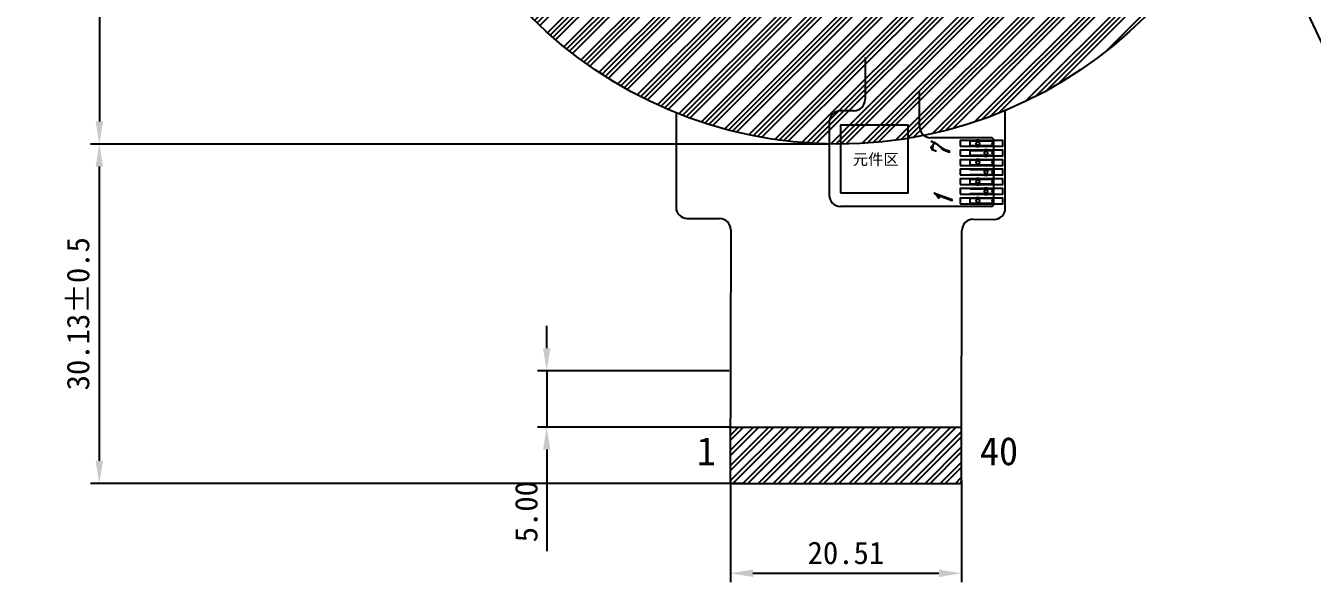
# Model space of a CAD drawing. Header units: millimetres. Extents: x 3346 to 4468, y 1053 to 1397.
# Drawn here: x 4031.6 to 4145.8, y 1177.3 to 1226.7 of the extents above; entities that cross this region are included whole.
import ezdxf
from ezdxf.enums import TextEntityAlignment as Align

# ---------------------------------------------------------------- set-up
doc = ezdxf.new("R2010")
doc.units = ezdxf.units.MM
for name, color, linetype in [('BL', 7, 'Continuous'), ('FPC', 42, 'Continuous'), ('金手指', 50, 'Continuous')]:
    doc.layers.add(name, color=color, linetype=linetype)
doc.styles.get("Standard").update_dxf_attribs({"font": 'txt', "bigfont": 'gbcbig.shx'})
doc.styles.add('宋', font='')
doc.styles.add('宋体', font='')
doc.styles.add('样式 3', font='italict.shx', dxfattribs={"width": 0.85, "oblique": 10})
doc.styles.get('宋').set_extended_font_data('SimSun')
doc.styles.get('宋体').set_extended_font_data('SimSun')
doc.dimstyles.new('ISO-25', dxfattribs={"dimtxt": 2.5, "dimasz": 2.5, "dimexe": 1.25, "dimexo": 0.625, "dimtad": 1, "dimtxsty": 'Standard', "dimcen": 2.5, "dimadec": 0, "dimazin": 0, "dimtfac": 1, "dimtmove": 0, "dimatfit": 3, "dimfxl": 1, "dimarcsym": 0})
doc.dimstyles.new('zengy', dxfattribs={"dimscale": 4, "dimtxt": 0.5, "dimasz": 0.5, "dimexe": 0.2, "dimexo": 0.2, "dimgap": 0.2, "dimtad": 1, "dimzin": 0, "dimdsep": 46, "dimtxsty": '宋体', "dimcen": 0.141421, "dimadec": 3, "dimazin": 0, "dimtfac": 1, "dimtmove": 0, "dimatfit": 3, "dimfxl": 0.2, "dimtolj": 1, "dimtzin": 0, "dimarcsym": 0})

# ---------------------------------------------------------------- blocks, each defined once
blk = doc.blocks.new('*U113')
at = {"color": 3}
blk.add_lwpolyline([(-1.9, -0.25), (1.9, -0.25), (1.9, 0.25), (-1.9, 0.25)], close=True, dxfattribs=at)
blk = doc.blocks.new('*U114')
at = {"color": 0, "linetype": 'ByBlock', "lineweight": -2, "transparency": 16777216}
for p in [(0, 5.1), (0, 4.25), (0, 3.4), (0, 2.55), (0, 1.7), (0, 0.85), (0, 0)]:
    blk.add_blockref('*U113', p, dxfattribs=at)
blk = doc.blocks.new('*D118')
at = {"layer": 'BL', "color": 0, "lineweight": -2, "ltscale": 5, "transparency": 16777216}
for p, q in [((4102.91, 1293.21), (4037.38, 1293.21)), ((4038.18, 1291.21), (4038.18, 1218.21)), ((4102.91, 1216.21), (4037.38, 1216.21))]:
    blk.add_line(p, q, dxfattribs=at)
at = {"layer": 'BL', "color": 0, "ltscale": 5, "transparency": 16777216}
for points in [[(4037.84, 1291.21), (4038.51, 1291.21), (4038.18, 1293.21)], [(4037.84, 1218.21), (4038.51, 1218.21), (4038.18, 1216.21)]]:
    blk.add_solid(points, dxfattribs=at)
at = {"layer": 'Defpoints', "color": 0, "ltscale": 5, "transparency": 16777216}
for p in [(4103.71, 1293.21), (4038.18, 1216.21), (4103.71, 1216.21)]:
    blk.add_point(p, dxfattribs=at)
at = {"layer": 'BL', "color": 0, "ltscale": 5, "transparency": 16777216, "insert": (4036.3, 1254.71), "char_height": 2, "attachment_point": 5, "rotation": 90, "style": '宋体'}
blk.add_mtext('\\A1;LENS OD 77.00%%P0.1', dxfattribs=at)
blk = doc.blocks.new('*D119')
at = {"layer": 'BL', "color": 0, "lineweight": -2, "ltscale": 5, "transparency": 16777216}
for p, q in [((4102.91, 1216.21), (4037.38, 1216.21)), ((4038.18, 1188.08), (4038.18, 1214.21)), ((4095.25, 1186.08), (4037.38, 1186.08))]:
    blk.add_line(p, q, dxfattribs=at)
at = {"layer": 'BL', "color": 0, "ltscale": 5, "transparency": 16777216}
for points in [[(4037.84, 1214.21), (4038.51, 1214.21), (4038.18, 1216.21)], [(4037.84, 1188.08), (4038.51, 1188.08), (4038.18, 1186.08)]]:
    blk.add_solid(points, dxfattribs=at)
at = {"layer": 'Defpoints', "color": 0, "ltscale": 5, "transparency": 16777216}
for p in [(4038.18, 1216.21), (4103.71, 1216.21), (4096.05, 1186.08)]:
    blk.add_point(p, dxfattribs=at)
at = {"layer": 'BL', "color": 0, "ltscale": 5, "transparency": 16777216, "insert": (4036.3, 1201.14), "char_height": 2, "attachment_point": 5, "rotation": 90, "style": '宋体'}
blk.add_mtext('\\A1;30.13%%P0.5', dxfattribs=at)
blk = doc.blocks.new('*D120')
at = {"layer": 'BL', "color": 0, "lineweight": -2, "ltscale": 5, "transparency": 16777216}
for p, q in [((4094.17, 1186.39), (4094.17, 1177.3)), ((4114.68, 1186.33), (4114.68, 1177.3)), ((4096.17, 1178.1), (4112.68, 1178.1))]:
    blk.add_line(p, q, dxfattribs=at)
at = {"layer": 'BL', "color": 0, "ltscale": 5, "transparency": 16777216}
for points in [[(4096.17, 1178.43), (4096.17, 1177.77), (4094.17, 1178.1)], [(4112.68, 1178.43), (4112.68, 1177.77), (4114.68, 1178.1)]]:
    blk.add_solid(points, dxfattribs=at)
at = {"layer": 'Defpoints', "color": 0, "ltscale": 5, "transparency": 16777216}
for p in [(4094.17, 1187.19), (4114.68, 1187.13), (4114.68, 1178.1)]:
    blk.add_point(p, dxfattribs=at)
at = {"layer": 'BL', "color": 0, "ltscale": 5, "transparency": 16777216, "insert": (4104.42, 1179.9), "char_height": 2, "attachment_point": 5, "style": '宋体'}
blk.add_mtext('\\A1;20.51', dxfattribs=at)
blk = doc.blocks.new('*D121')
at = {"layer": 'BL', "color": 0, "lineweight": -2, "ltscale": 5, "transparency": 16777216}
for p, q in [((4077.87, 1198.08), (4077.87, 1200.08)), ((4094.07, 1196.08), (4077.07, 1196.08)), ((4077.87, 1196.08), (4077.87, 1191.08)), ((4094.07, 1191.08), (4077.07, 1191.08)), ((4077.87, 1189.08), (4077.87, 1180.07))]:
    blk.add_line(p, q, dxfattribs=at)
at = {"layer": 'BL', "color": 0, "ltscale": 5, "transparency": 16777216}
for points in [[(4077.54, 1198.08), (4078.2, 1198.08), (4077.87, 1196.08)], [(4077.54, 1189.08), (4078.2, 1189.08), (4077.87, 1191.08)]]:
    blk.add_solid(points, dxfattribs=at)
at = {"layer": 'Defpoints', "color": 0, "ltscale": 5, "transparency": 16777216}
for p in [(4094.87, 1196.08), (4077.87, 1191.08), (4094.87, 1191.08)]:
    blk.add_point(p, dxfattribs=at)
at = {"layer": 'BL', "color": 0, "ltscale": 5, "transparency": 16777216, "insert": (4076.07, 1183.57), "char_height": 2, "attachment_point": 5, "rotation": 90, "style": '宋体'}
blk.add_mtext('\\A1;5.00', dxfattribs=at)

msp = doc.modelspace()

# ---------------------------------------------------------------- hatches: boundary and pattern name
h = msp.add_hatch()
h.set_pattern_fill('ANSI34', color=8, scale=0.1)
h.set_pattern_definition([(45, (788.8464, 27.592), (-1.3470384, 1.3470384), []), (45, (789.2954, 27.592), (-1.3470384, 1.3470384), []), (45, (789.7444, 27.592), (-1.3470384, 1.3470384), []), (45, (790.1935, 27.592), (-1.3470384, 1.3470384), [])])
h.paths.add_polyline_path([(4142.2071, 1254.7058, 1), (4065.2071, 1254.7058, 1)])
h.paths.add_polyline_path([(4076.7671, 1254.7058, -1), (4130.6471, 1254.7058, -1)], flags=16)
h = msp.add_hatch()
h.set_pattern_fill('ANSI32', color=30, scale=0.1)
h.set_pattern_definition([(45, (614.6211, -10), (-0.6735192, 0.6735192), []), (45, (615.0701, -10), (-0.6735192, 0.6735192), [])])
h.paths.add_polyline_path([(4114.6882, 1191.0774), (4094.1781, 1191.0774), (4094.1648, 1186.278, 0.41502802), (4094.3648, 1186.0774), (4114.4749, 1186.0774, 0.41339957), (4114.6749, 1186.2769)])

# ---------------------------------------------------------------- linework, layer by layer
at = {"color": 30}
for p, q in [((4089.3516, 1218.9826), (4089.3516, 1210.593)), ((4118.5669, 1210.5174), (4118.5669, 1219.1888)), ((4090.3488, 1209.593), (4093.2017, 1209.5851)), ((4115.7117, 1209.5225), (4117.5642, 1209.5174)), ((4094.199, 1208.5823), (4094.1648, 1186.278)), ((4114.6749, 1186.2769), (4114.7089, 1208.5253)), ((4094.1642, 1191.0774), (4114.6743, 1191.0774)), ((4094.3648, 1186.0774), (4114.4749, 1186.0774))]:
    msp.add_line(p, q, dxfattribs=at)
msp.add_lwpolyline([(4103.9472, 1211.8804), (4109.9472, 1211.8804), (4109.9472, 1217.8804), (4103.9472, 1217.8804)], close=True)
at = {"color": 8}
msp.add_circle((4103.7079, 1254.7058), 38.5, dxfattribs=at)
at = {"color": 30}
for centre, radius, start, end in [((4090.3516, 1210.593), 1, 180, 269.840721), ((4117.5669, 1210.5174), 1, 269.840721, 0), ((4093.199, 1208.5851), 1, 359.840721, 89.840721), ((4115.7089, 1208.5225), 1, 89.840721, 179.840721), ((4094.3648, 1186.2774), 0.2, 179.840721, 270), ((4114.4749, 1186.2774), 0.2, 270, 359.840721)]:
    msp.add_arc(centre, radius, start, end, dxfattribs=at)
at = {"layer": 'FPC', "color": 30, "linetype": 'Continuous'}
for p, q in [((4106.1222, 1223.8788), (4106.1222, 1220.1556)), ((4110.9472, 1217.7624), (4110.9472, 1220.8002)), ((4102.9472, 1218.1556), (4102.9472, 1211.6638)), ((4105.1222, 1219.1556), (4103.9472, 1219.1556)), ((4117.3268, 1216.7624), (4111.9472, 1216.7624)), ((4117.5268, 1216.5624), (4117.5268, 1210.8638)), ((4117.5268, 1212.2624), (4117.5268, 1211.7624)), ((4117.3268, 1210.6638), (4103.9321, 1210.6638))]:
    msp.add_line(p, q, dxfattribs=at)
for centre, radius, start, end in [((4105.1222, 1220.1556), 1, 270, 0), ((4103.9472, 1218.1556), 1, 90, 180), ((4111.9472, 1217.7624), 1, 180, 270), ((4117.3268, 1216.5624), 0.2, 0, 90), ((4103.9472, 1211.6638), 1, 180, 270), ((4117.3268, 1210.8638), 0.2, 270, 0)]:
    msp.add_arc(centre, radius, start, end, dxfattribs=at)
at = {"layer": '金手指', "color": 50, "linetype": 'Continuous'}
for p, q in [((4116.3504, 1215.6124), (4115.4268, 1215.6124)), ((4115.4268, 1215.6124), (4115.4268, 1215.2124)), ((4115.4268, 1215.2124), (4116.3504, 1215.2124)), ((4116.6302, 1215.6124), (4116.3504, 1215.6124)), ((4116.3504, 1215.2124), (4116.6302, 1215.2124)), ((4117.5268, 1215.6124), (4117.0774, 1215.6124)), ((4117.0774, 1215.2124), (4117.5268, 1215.2124)), ((4117.5268, 1215.6124), (4117.5268, 1215.2124)), ((4116.3504, 1213.9124), (4115.4268, 1213.9124)), ((4115.4268, 1213.5124), (4116.3504, 1213.5124)), ((4116.6302, 1213.9124), (4116.3504, 1213.9124)), ((4116.3504, 1213.5124), (4116.6302, 1213.5124)), ((4117.5268, 1213.9124), (4117.0774, 1213.9124)), ((4117.0774, 1213.5124), (4117.5268, 1213.5124)), ((4117.5268, 1213.9124), (4117.5268, 1213.5124)), ((4117.5864, 1213.5124), (4117.5864, 1213.9124)), ((4116.3504, 1212.2124), (4115.4268, 1212.2124)), ((4115.4268, 1211.8124), (4116.3504, 1211.8124)), ((4116.6302, 1212.2124), (4116.3504, 1212.2124)), ((4116.3504, 1211.8124), (4116.6302, 1211.8124)), ((4117.5268, 1212.2124), (4117.0774, 1212.2124)), ((4117.0774, 1211.8124), (4117.5268, 1211.8124)), ((4117.5268, 1212.2124), (4117.5268, 1211.8124))]:
    msp.add_line(p, q, dxfattribs=at)
for points in [[(4115.9032, 1216.0624, 0.44721373), (4116.3504, 1216.0624), (4117.5268, 1216.0624), (4117.5268, 1216.4624), (4116.3504, 1216.4624, 0.44721382), (4115.9032, 1216.4624), (4115.4268, 1216.4624), (4115.4268, 1216.0624), (4115.9032, 1216.0624)], [(4117.5268, 1216.4124, 1), (4117.5268, 1216.1124)], [(4115.9032, 1214.3624, 0.44721373), (4116.3504, 1214.3624), (4117.5268, 1214.3624), (4117.5268, 1214.7624), (4116.3504, 1214.7624, 0.44721382), (4115.9032, 1214.7624), (4115.4268, 1214.7624), (4115.4268, 1214.3624), (4115.9032, 1214.3624)], [(4117.5268, 1215.5624, 1), (4117.5268, 1215.2624)], [(4117.5268, 1214.7124, 1), (4117.5268, 1214.4124)], [(4117.5268, 1213.8624, 1), (4117.5268, 1213.5624)], [(4115.9032, 1212.6624, 0.44721373), (4116.3504, 1212.6624), (4117.5268, 1212.6624), (4117.5268, 1213.0624), (4116.3504, 1213.0624, 0.44721382), (4115.9032, 1213.0624), (4115.4268, 1213.0624), (4115.4268, 1212.6624), (4115.9032, 1212.6624)], [(4117.5268, 1213.0124, 1), (4117.5268, 1212.7124)], [(4115.9032, 1210.9624, 0.44721373), (4116.3504, 1210.9624), (4117.5268, 1210.9624), (4117.5268, 1211.3624), (4116.3504, 1211.3624, 0.44721382), (4115.9032, 1211.3624), (4115.4268, 1211.3624), (4115.4268, 1210.9624), (4115.9032, 1210.9624)], [(4117.5268, 1212.1624, 1), (4117.5268, 1211.8624)], [(4117.5268, 1211.3124, 1), (4117.5268, 1211.0124)]]:
    msp.add_lwpolyline(points, format="xyb", dxfattribs=at)
for centre in [(4116.1268, 1216.2624), (4116.1268, 1214.5624), (4116.8538, 1215.4124), (4116.8538, 1213.7124), (4116.1268, 1212.8624), (4116.1268, 1211.1624), (4116.8538, 1212.0124)]:
    msp.add_circle(centre, 0.15, dxfattribs=at)
for centre, start, end in [((4116.8538, 1215.4124), 41.810294, 138.189706), ((4116.8538, 1215.4124), 221.810287, 318.189682), ((4116.8538, 1213.7124), 41.810294, 138.189706), ((4116.8538, 1213.7124), 221.810287, 318.189682), ((4116.8538, 1212.0124), 41.810294, 138.189706), ((4116.8538, 1212.0124), 221.810287, 318.189682)]:
    msp.add_arc(centre, 0.3, start, end, dxfattribs=at)

# ---------------------------------------------------------------- block references
msp.add_blockref('*U114', (4116.447, 1211.1624))

# ---------------------------------------------------------------- texts
at = {"color": 3, "style": '样式 3', "oblique": 9.272625, "width": 0.78}
for s, p in [('7', (4114.0998, 1215.1623)), ('1', (4114.3403, 1210.7989))]:
    msp.add_text(s, height=1.6269, rotation=90, dxfattribs=at).set_placement(p, align=Align.BOTTOM_LEFT)
at = {"color": 7, "linetype": 'Continuous', "insert": (4105.0275, 1215.351), "char_height": 1, "width": 4.482105, "attachment_point": 1}
msp.add_mtext('{\\fSimSun|b0|i0|c134|p2;元件区}', dxfattribs=at)
at = {"char_height": 2.5, "attachment_point": 1, "style": '宋'}
for s, insert in [('{\\C1;1}', (4091.1872, 1190.1948)), ('{\\C1;40}', (4116.3047, 1190.1948))]:
    msp.add_mtext_dynamic_manual_height_columns(s, width=2.916116, gutter_width=12.5, heights=[0], dxfattribs=dict(at, insert=insert))

# ---------------------------------------------------------------- dimensions: what is measured, and where the dimension line sits
at = {"layer": 'BL', "color": 3, "ltscale": 5}
for p1, text, picture, middle in [((4103.7079, 1293.2058), 'LENS OD <>%%P0.1', '*D118', (4036.2975, 1254.7058)), ((4096.052, 1186.0774), '<>%%P0.5', '*D119', (4036.2975, 1201.1416))]:
    dim = msp.add_linear_dim(base=(4038.1757, 1216.2058), p1=p1, p2=(4103.7079, 1216.2058), angle=90, text=text, dimstyle='zengy', override={"dimtp": 0.2, "dimtm": 0.2, "dimfxl": 0.5}, dxfattribs=at)
    dim.commit()
    dim.dimension.update_dxf_attribs({"geometry": picture, "text_midpoint": middle})
dim = msp.add_linear_dim(base=(4077.8704, 1191.0774), p1=(4094.8713, 1196.0774), p2=(4094.8713, 1191.0774), angle=90, dimstyle='zengy', override={"dimtp": 0.2, "dimtm": 0.2, "dimfxl": 0.5}, dxfattribs=at)
dim.commit()
dim.dimension.update_dxf_attribs({"geometry": '*D121', "text_midpoint": (4076.0704, 1183.5735)})
dim = msp.add_linear_dim(base=(4114.6773, 1178.0997), p1=(4094.1673, 1187.1919), p2=(4114.6773, 1187.1349), dimstyle='zengy', override={"dimtp": 0.2, "dimtm": 0.2, "dimfxl": 0.5}, dxfattribs=at)
dim.commit()
dim.dimension.update_dxf_attribs({"geometry": '*D120', "text_midpoint": (4104.4223, 1179.8997)})

# ---------------------------------------------------------------- leaders
at = {"color": 3}
msp.add_leader([(4132.8002, 1254.6894), (4147.2994, 1223.754), (4179.2996, 1223.754)], dimstyle='ISO-25', override={"dimgap": 0.625, "dimtad": 0}, dxfattribs=at)

doc.saveas('drawing.dxf')
